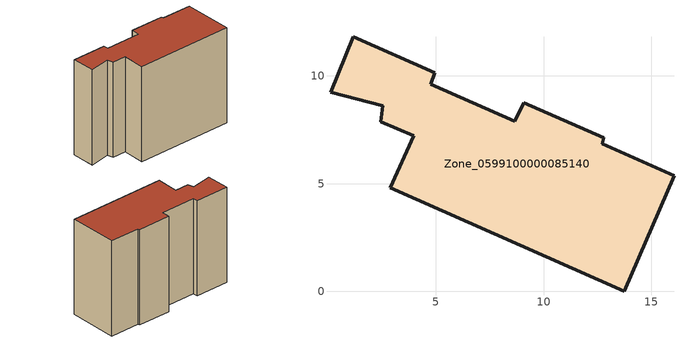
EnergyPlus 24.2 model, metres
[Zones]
Zone_0599100000085140
 floor ground (C_G): 16.04,5.37 13.74,0 2.9,4.8 3.98,7.21 2.45,7.87 2.56,8.61 0.12,9.23 1.18,11.82 4.95,10.13 4.77,9.6 8.66,7.89 9.07,8.76 12.79,7.12 12.72,6.86 z0
 wall outside (C_F): 12.79,7.12 9.07,8.76 8.66,7.89 4.77,9.6 4.95,10.13 1.18,11.82 0.12,9.23 2.56,8.61 2.45,7.87 3.98,7.21 2.9,4.8 13.74,0 16.04,5.37 12.72,6.86 12.79,7.12 z0:11.64
 roof outside (C_R): 2.45,7.87 3.98,7.21 2.9,4.8 13.74,0 16.04,5.37 12.72,6.86 12.79,7.12 9.07,8.76 8.66,7.89 4.77,9.6 4.95,10.13 1.18,11.82 0.12,9.23 2.56,8.61 z11.64
[BUILDING]
Pand.0599100000085140: North Axis=0; Terrain=City; Loads Convergence Tolerance Value=0.04; Temperature Convergence Tolerance Value=0.4; Solar Distribution=FullExterior; Maximum Number of Warmup Days=25; Minimum Number of Warmup Days=1
[Site:Location]
Rotterdam.The.Hague.AP_ZH_NLD Design_Conditions: Latitude=51.96; Longitude=4.45; Time Zone=1; Elevation=-4.5
[SITE:GROUNDTEMPERATURE:BUILDINGSURFACE]
18, 18, 18, 18, 18, 18, 18, 18, 18, 18, 18, 18
[MATERIAL] Thermal Absorptance=0.9; Solar Absorptance=0.7; Visible Absorptance=0.7
Name | Roughness | Thickness | Conductivity | Density | Specific Heat
G.TI.1946 | MediumSmooth | 0.15 | 1 | 540 | 1210
F.TI.1946 | Rough | 0.3 | 0.857143 | 1920 | 840
R.TI.1946 | MediumRough | 0.2 | 0.1 | 1500 | 1000
[CONSTRUCTION]
C_G: G.TI.1946
C_F: F.TI.1946
C_R: R.TI.1946
[ZONE]
Zone_0599100000085140: Type=1; Multiplier=1; Ceiling Height=Autocalculate; Volume=Autocalculate; Floor Area=autocalculate; Part of Total Floor Area=Yes
[ZONEINFILTRATION:DESIGNFLOWRATE]
Infil_Zone_0599100000085140: Zone or ZoneList or Space or SpaceList=Zone_0599100000085140; Schedule=AlwaysOn; Design Flow Rate Calculation Method=Flow/Area; Flow Rate per Floor Area=0.003; Constant Term Coefficient=1; Temperature Term Coefficient=0; Velocity Term Coefficient=0; Velocity Squared Term Coefficient=0
[HVACTEMPLATE:ZONE:IDEALLOADSAIRSYSTEM]
Zone_0599100000085140: Maximum Heating Supply Air Temperature=50; Minimum Cooling Supply Air Temperature=13; Maximum Heating Supply Air Humidity Ratio=0.0156; Minimum Cooling Supply Air Humidity Ratio=0.0077; Heating Limit=NoLimit; Cooling Limit=NoLimit; Dehumidification Control Type=ConstantSensibleHeatRatio; Cooling Sensible Heat Ratio=0.7; Dehumidification Setpoint=60; Humidification Control Type=None; Humidification Setpoint=30; Outdoor Air Method=None; Outdoor Air Flow Rate per Person=0.00944; Outdoor Air Flow Rate per Zone Floor Area=0; Outdoor Air Flow Rate per Zone=0; Demand Controlled Ventilation Type=None; Outdoor Air Economizer Type=NoEconomizer; Heat Recovery Type=None; Sensible Heat Recovery Effectiveness=0.7; Latent Heat Recovery Effectiveness=0.65
[ZONECONTROL:THERMOSTAT]
ThermostatControl_Zone_0599100000085140: Zone or ZoneList=Zone_0599100000085140; Control Type Schedule=DualSetpointControlType; Control 1=Thermostat_Zone_0599100000085140; Temperature Difference Between Cutout And Setpoint=0
[THERMOSTATSETPOINT:DUALSETPOINT]
Thermostat_Zone_0599100000085140: Heating Setpoint Temperature Schedule=HeatingSetpoint_Zone_0599100000085140; Cooling Setpoint Temperature Schedule=CoolingSetpoint_Zone_0599100000085140
[SCHEDULE:COMPACT]
HeatingSetpoint_Zone_0599100000085140: Through: 12/31, For: AllDays, Until: 24:00, 21
CoolingSetpoint_Zone_0599100000085140: Through: 12/31, For: AllDays, Until: 24:00, 24
DualSetpointControlType: Through: 12/31, For: AllDays, Until: 24:00, 4
AlwaysOn: Through: 12/31, For: AllDays, Until: 24:00, 1
